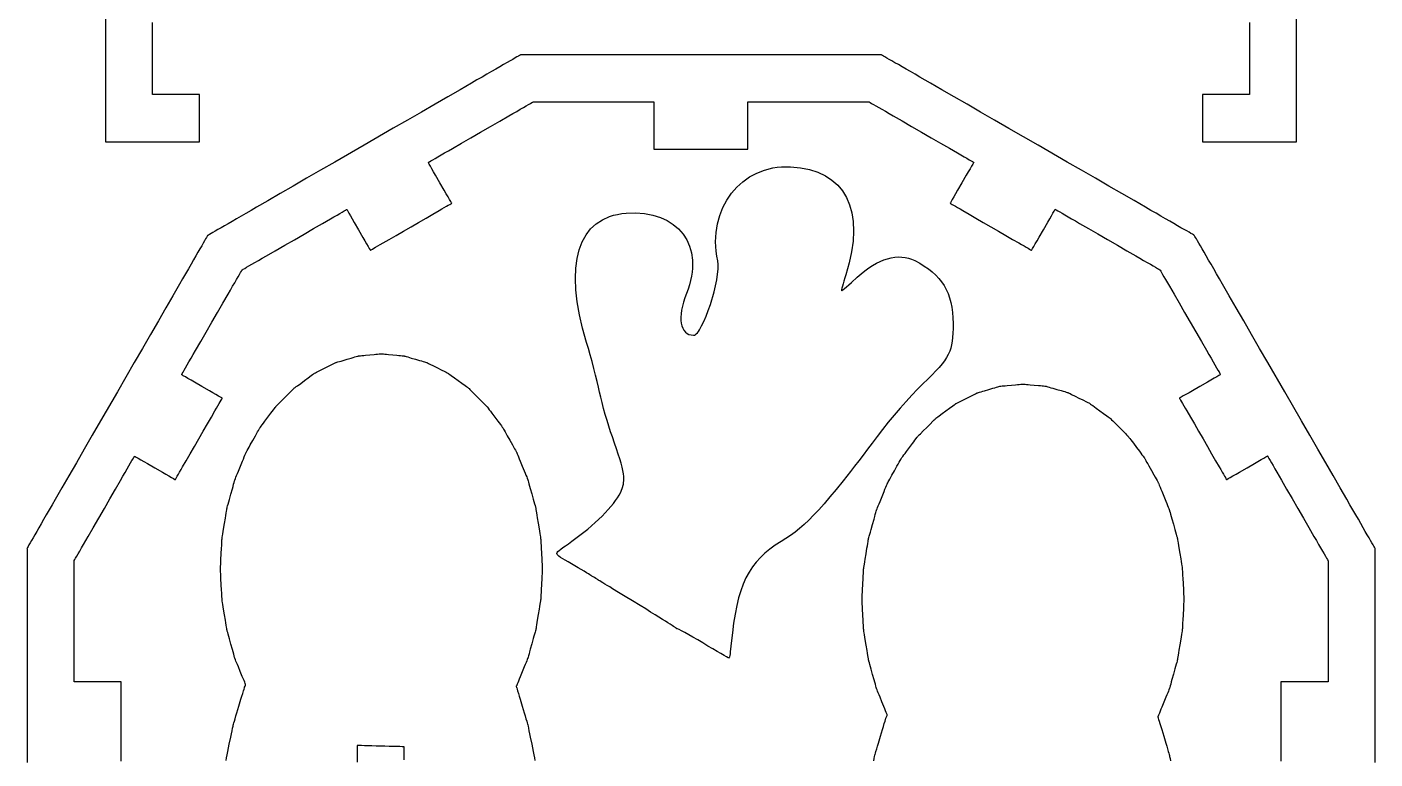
# Model space of a CAD drawing. Header units: millimetres. Extents: x 211 to 654, y 153 to 425.
# Drawn here: x 574.1 to 653.8, y 303.5 to 346.8 of the extents above; entities that cross this region are included whole.
import ezdxf

# ---------------------------------------------------------------- set-up
doc = ezdxf.new("R2010")
doc.units = ezdxf.units.MM
doc.layers.get('0').update_dxf_attribs({"linetype": 'CONTINUOUS', "true_color": 0xffffff})

msp = doc.modelspace()

# ---------------------------------------------------------------- linework, layer by layer
at = {"linetype": 'CONTINUOUS', "true_color": 0xffffff}
for points in [[(578.757, 347.277), (578.757, 346.692), (578.757, 346.145), (578.757, 345.89), (578.757, 345.652), (578.757, 345.435), (578.757, 345.237), (578.757, 345.065), (578.757, 344.917), (578.757, 344.8), (578.757, 344.712), (578.757, 344.657), (578.757, 344.64), (578.757, 344.62), (578.757, 344.56), (578.757, 344.47), (578.757, 344.35), (578.757, 344.21), (578.757, 344.055), (578.757, 343.712), (578.757, 343.372), (578.757, 343.217), (578.757, 343.077), (578.757, 342.957), (578.757, 342.867), (578.757, 342.807), (578.757, 342.787), (578.757, 342.78), (578.757, 342.755), (578.757, 342.667), (578.757, 342.53), (578.757, 342.352), (578.757, 342.142), (578.757, 341.907), (578.757, 341.655), (578.757, 341.395), (578.757, 341.137), (578.757, 340.885), (578.757, 340.65), (578.757, 340.44), (578.757, 340.262), (578.757, 340.125), (578.757, 340.035), (578.757, 340.012), (578.757, 340.005), (578.772, 340.005), (578.82, 340.005), (578.895, 340.005), (578.997, 340.005), (579.122, 340.005), (579.27, 340.005), (579.44, 340.005), (579.627, 340.005), (579.83, 340.005), (580.047, 340.005), (580.517, 340.005), (581.02, 340.005), (581.537, 340.005), (582.055, 340.005), (582.557, 340.005), (583.027, 340.005), (583.245, 340.005), (583.45, 340.005), (583.635, 340.005), (583.805, 340.005), (583.952, 340.005), (584.077, 340.005), (584.18, 340.005), (584.255, 340.005), (584.302, 340.005), (584.317, 340.005), (584.317, 340.012), (584.317, 340.035), (584.317, 340.125), (584.317, 340.262), (584.317, 340.44), (584.317, 340.65), (584.317, 340.885), (584.317, 341.137), (584.317, 341.395), (584.317, 341.655), (584.317, 341.907), (584.317, 342.142), (584.317, 342.352), (584.317, 342.53), (584.317, 342.667), (584.317, 342.755), (584.317, 342.78), (584.317, 342.787), (584.31, 342.787), (584.287, 342.787), (584.197, 342.787), (584.06, 342.787), (583.882, 342.787), (583.672, 342.787), (583.437, 342.787), (583.187, 342.787), (582.927, 342.787), (582.667, 342.787), (582.417, 342.787), (582.182, 342.787), (581.972, 342.787), (581.795, 342.787), (581.657, 342.787), (581.567, 342.787), (581.545, 342.787), (581.537, 342.787), (581.537, 342.802), (581.537, 342.85), (581.537, 342.925), (581.537, 343.027), (581.537, 343.152), (581.537, 343.3), (581.537, 343.47), (581.537, 343.657), (581.537, 343.86), (581.537, 344.077), (581.537, 344.547), (581.537, 345.05), (581.537, 345.567), (581.537, 346.085), (581.537, 346.587), (581.537, 347.057)], [(646.402, 347.057), (646.402, 346.587), (646.402, 346.085), (646.402, 345.567), (646.402, 345.05), (646.402, 344.547), (646.402, 344.077), (646.402, 343.86), (646.402, 343.657), (646.402, 343.47), (646.402, 343.3), (646.402, 343.152), (646.402, 343.027), (646.402, 342.925), (646.402, 342.85), (646.402, 342.802), (646.402, 342.787), (646.395, 342.787), (646.372, 342.787), (646.282, 342.787), (646.145, 342.787), (645.967, 342.787), (645.757, 342.787), (645.522, 342.787), (645.272, 342.787), (645.012, 342.787), (644.752, 342.787), (644.502, 342.787), (644.267, 342.787), (644.057, 342.787), (643.88, 342.787), (643.742, 342.787), (643.652, 342.787), (643.63, 342.787), (643.622, 342.787), (643.622, 342.78), (643.622, 342.755), (643.622, 342.667), (643.622, 342.53), (643.622, 342.352), (643.622, 342.142), (643.622, 341.907), (643.622, 341.655), (643.622, 341.395), (643.622, 341.137), (643.622, 340.885), (643.622, 340.65), (643.622, 340.44), (643.622, 340.262), (643.622, 340.125), (643.622, 340.035), (643.622, 340.012), (643.622, 340.005), (643.637, 340.005), (643.685, 340.005), (643.76, 340.005), (643.862, 340.005), (643.987, 340.005), (644.135, 340.005), (644.305, 340.005), (644.492, 340.005), (644.695, 340.005), (644.912, 340.005), (645.382, 340.005), (645.885, 340.005), (646.402, 340.005), (646.92, 340.005), (647.422, 340.005), (647.892, 340.005), (648.11, 340.005), (648.315, 340.005), (648.5, 340.005), (648.67, 340.005), (648.817, 340.005), (648.942, 340.005), (649.045, 340.005), (649.12, 340.005), (649.167, 340.005), (649.182, 340.005), (649.182, 340.005), (649.182, 340.025), (649.182, 340.085), (649.182, 340.175), (649.182, 340.295), (649.182, 340.435), (649.182, 340.592), (649.182, 340.932), (649.182, 341.272), (649.182, 341.43), (649.182, 341.57), (649.182, 341.69), (649.182, 341.78), (649.182, 341.84), (649.182, 341.86), (649.182, 341.887), (649.182, 341.965), (649.182, 342.09), (649.182, 342.257), (649.182, 342.467), (649.182, 342.715), (649.182, 342.997), (649.182, 343.307), (649.182, 343.647), (649.182, 344.01), (649.182, 344.392), (649.182, 344.792), (649.182, 345.63), (649.182, 346.492), (649.182, 347.357)], [(653.825, 303.3), (653.825, 304.292), (653.825, 305.292), (653.825, 306.29), (653.825, 307.282), (653.825, 308.257), (653.825, 309.21), (653.825, 310.132), (653.825, 311.015), (653.825, 311.85), (653.825, 312.247), (653.825, 312.63), (653.825, 312.995), (653.825, 313.347), (653.825, 313.68), (653.825, 313.995), (653.825, 314.287), (653.825, 314.562), (653.825, 314.815), (653.825, 315.045), (653.825, 315.252), (653.825, 315.435), (653.825, 315.592), (653.825, 315.722), (653.825, 315.825), (653.825, 315.9), (653.825, 315.945), (653.825, 315.96), (653.817, 315.982), (653.795, 316.022), (653.757, 316.087), (653.705, 316.177), (653.64, 316.29), (653.56, 316.427), (653.47, 316.585), (653.365, 316.765), (653.25, 316.965), (653.125, 317.182), (652.987, 317.42), (652.84, 317.677), (652.682, 317.95), (652.515, 318.237), (652.34, 318.542), (652.157, 318.86), (651.765, 319.535), (651.347, 320.26), (650.907, 321.022), (650.445, 321.82), (649.97, 322.645), (649.482, 323.492), (648.485, 325.215), (647.49, 326.94), (647, 327.785), (646.525, 328.61), (646.062, 329.41), (645.622, 330.172), (645.202, 330.897), (644.812, 331.572), (644.627, 331.89), (644.452, 332.195), (644.285, 332.482), (644.127, 332.755), (643.98, 333.01), (643.842, 333.247), (643.717, 333.467), (643.6, 333.667), (643.497, 333.845), (643.405, 334.005), (643.327, 334.14), (643.26, 334.252), (643.207, 334.342), (643.17, 334.407), (643.147, 334.447), (643.14, 334.46), (643.135, 334.47), (643.095, 334.492), (643.03, 334.53), (642.94, 334.582), (642.827, 334.647), (642.69, 334.727), (642.532, 334.817), (642.352, 334.922), (642.152, 335.037), (641.935, 335.162), (641.697, 335.3), (641.44, 335.447), (641.167, 335.605), (640.88, 335.772), (640.575, 335.947), (640.257, 336.13), (639.582, 336.52), (638.857, 336.94), (638.095, 337.38), (637.295, 337.84), (636.47, 338.317), (635.625, 338.805), (633.9, 339.8), (632.175, 340.795), (631.33, 341.285), (630.502, 341.76), (629.705, 342.22), (628.94, 342.662), (628.215, 343.08), (627.54, 343.47), (627.22, 343.652), (626.917, 343.827), (626.627, 343.995), (626.355, 344.152), (626.1, 344.3), (625.862, 344.437), (625.642, 344.562), (625.442, 344.677), (625.262, 344.78), (625.102, 344.872), (624.967, 344.95), (624.852, 345.015), (624.762, 345.067), (624.697, 345.105), (624.657, 345.127), (624.642, 345.135), (624.64, 345.14), (624.592, 345.14), (624.517, 345.14), (624.415, 345.14), (624.285, 345.14), (624.127, 345.14), (623.945, 345.14), (623.737, 345.14), (623.507, 345.14), (623.255, 345.14), (622.98, 345.14), (622.685, 345.14), (622.37, 345.14), (622.037, 345.14), (621.685, 345.14), (621.317, 345.14), (620.935, 345.14), (620.537, 345.14), (619.702, 345.14), (618.82, 345.14), (617.897, 345.14), (616.945, 345.14), (615.97, 345.14), (614.977, 345.14), (613.977, 345.14), (612.977, 345.14), (611.985, 345.14), (611.01, 345.14), (610.055, 345.14), (609.135, 345.14), (608.252, 345.14), (607.415, 345.14), (607.017, 345.14), (606.635, 345.14), (606.267, 345.14), (605.917, 345.14), (605.582, 345.14), (605.27, 345.14), (604.975, 345.14), (604.7, 345.14), (604.445, 345.14), (604.215, 345.14), (604.007, 345.14), (603.825, 345.14), (603.667, 345.14), (603.537, 345.14), (603.432, 345.14), (603.357, 345.14), (603.312, 345.14), (603.297, 345.14), (603.287, 345.132), (603.247, 345.11), (603.182, 345.072), (603.092, 345.02), (602.98, 344.955), (602.842, 344.875), (602.685, 344.785), (602.505, 344.68), (602.305, 344.565), (602.087, 344.44), (601.85, 344.302), (601.592, 344.155), (601.32, 343.997), (601.032, 343.83), (600.727, 343.655), (600.41, 343.472), (599.735, 343.08), (599.01, 342.662), (598.247, 342.222), (597.447, 341.76), (596.622, 341.285), (595.777, 340.797), (594.052, 339.8), (592.327, 338.805), (591.482, 338.315), (590.655, 337.84), (589.857, 337.377), (589.092, 336.937), (588.367, 336.517), (587.692, 336.127), (587.372, 335.942), (587.07, 335.767), (586.78, 335.6), (586.507, 335.442), (586.252, 335.295), (586.015, 335.157), (585.795, 335.032), (585.595, 334.915), (585.415, 334.812), (585.255, 334.72), (585.12, 334.642), (585.005, 334.575), (584.915, 334.522), (584.85, 334.485), (584.81, 334.462), (584.795, 334.455), (584.8, 334.45), (584.777, 334.41), (584.74, 334.345), (584.687, 334.255), (584.622, 334.142), (584.542, 334.005), (584.452, 333.847), (584.347, 333.667), (584.232, 333.467), (584.107, 333.25), (583.97, 333.012), (583.822, 332.755), (583.665, 332.482), (583.497, 332.195), (583.322, 331.89), (583.14, 331.572), (582.747, 330.897), (582.33, 330.172), (581.89, 329.41), (581.427, 328.61), (580.952, 327.785), (580.465, 326.94), (579.467, 325.215), (578.472, 323.49), (577.982, 322.645), (577.507, 321.817), (577.045, 321.02), (576.605, 320.255), (576.185, 319.53), (575.795, 318.855), (575.61, 318.535), (575.435, 318.232), (575.267, 317.942), (575.11, 317.67), (574.962, 317.415), (574.825, 317.177), (574.7, 316.957), (574.582, 316.757), (574.48, 316.577), (574.387, 316.417), (574.31, 316.282), (574.242, 316.167), (574.19, 316.077), (574.152, 316.012), (574.13, 315.972), (574.122, 315.957), (574.13, 315.955), (574.13, 315.907), (574.13, 315.832), (574.13, 315.73), (574.13, 315.6), (574.13, 315.442), (574.13, 315.26), (574.13, 315.052), (574.13, 314.822), (574.13, 314.57), (574.13, 314.295), (574.13, 314), (574.13, 313.685), (574.13, 313.352), (574.13, 313), (574.13, 312.632), (574.13, 312.25), (574.13, 311.852), (574.13, 311.017), (574.13, 310.135), (574.13, 309.212), (574.13, 308.26), (574.13, 307.285), (574.13, 306.292), (574.13, 305.292), (574.13, 304.292), (574.13, 303.3)], [(579.69, 303.382), (579.69, 303.585), (579.69, 303.802), (579.69, 304.272), (579.69, 304.775), (579.69, 305.292), (579.69, 305.81), (579.69, 306.312), (579.69, 306.782), (579.69, 307), (579.69, 307.205), (579.69, 307.39), (579.69, 307.56), (579.69, 307.707), (579.69, 307.832), (579.69, 307.935), (579.69, 308.01), (579.69, 308.057), (579.69, 308.072), (579.682, 308.072), (579.66, 308.072), (579.57, 308.072), (579.432, 308.072), (579.255, 308.072), (579.045, 308.072), (578.81, 308.072), (578.56, 308.072), (578.3, 308.072), (578.04, 308.072), (577.79, 308.072), (577.555, 308.072), (577.345, 308.072), (577.167, 308.072), (577.03, 308.072), (576.94, 308.072), (576.917, 308.072), (576.91, 308.072), (576.91, 308.092), (576.91, 308.152), (576.91, 308.25), (576.91, 308.38), (576.91, 308.542), (576.91, 308.732), (576.91, 308.95), (576.91, 309.19), (576.91, 309.452), (576.91, 309.732), (576.91, 310.027), (576.91, 310.335), (576.91, 310.982), (576.91, 311.647), (576.91, 312.315), (576.91, 312.962), (576.91, 313.27), (576.91, 313.565), (576.91, 313.845), (576.91, 314.107), (576.91, 314.347), (576.91, 314.565), (576.91, 314.755), (576.91, 314.917), (576.91, 315.047), (576.91, 315.145), (576.91, 315.205), (576.91, 315.225), (576.92, 315.242), (576.95, 315.295), (576.997, 315.377), (577.062, 315.49), (577.145, 315.63), (577.24, 315.795), (577.347, 315.985), (577.467, 316.192), (577.6, 316.417), (577.74, 316.66), (578.04, 317.182), (578.365, 317.742), (578.697, 318.32), (579.03, 318.897), (579.355, 319.457), (579.655, 319.98), (579.795, 320.222), (579.927, 320.447), (580.047, 320.655), (580.155, 320.842), (580.25, 321.01), (580.332, 321.15), (580.397, 321.262), (580.445, 321.345), (580.475, 321.397), (580.485, 321.415), (580.512, 321.4), (580.587, 321.355), (580.707, 321.287), (580.86, 321.197), (581.042, 321.092), (581.247, 320.975), (581.687, 320.72), (582.13, 320.465), (582.335, 320.347), (582.517, 320.242), (582.67, 320.152), (582.79, 320.085), (582.865, 320.04), (582.892, 320.025), (582.9, 320.04), (582.922, 320.08), (582.96, 320.145), (583.012, 320.232), (583.075, 320.34), (583.15, 320.47), (583.232, 320.615), (583.327, 320.777), (583.537, 321.142), (583.772, 321.547), (584.022, 321.982), (584.282, 322.432), (584.542, 322.882), (584.792, 323.317), (585.027, 323.722), (585.237, 324.087), (585.332, 324.25), (585.415, 324.395), (585.49, 324.525), (585.552, 324.632), (585.602, 324.72), (585.64, 324.785), (585.665, 324.825), (585.672, 324.84), (585.645, 324.855), (585.57, 324.9), (585.45, 324.967), (585.297, 325.057), (585.115, 325.162), (584.91, 325.28), (584.467, 325.535), (584.027, 325.79), (583.822, 325.907), (583.64, 326.012), (583.487, 326.102), (583.367, 326.17), (583.292, 326.215), (583.265, 326.23), (583.275, 326.247), (583.305, 326.3), (583.352, 326.382), (583.417, 326.497), (583.5, 326.637), (583.595, 326.802), (583.702, 326.99), (583.825, 327.197), (583.955, 327.425), (584.095, 327.667), (584.397, 328.19), (584.72, 328.75), (585.052, 329.327), (585.387, 329.907), (585.71, 330.467), (586.012, 330.99), (586.152, 331.232), (586.282, 331.46), (586.405, 331.667), (586.512, 331.855), (586.607, 332.02), (586.687, 332.16), (586.755, 332.275), (586.802, 332.357), (586.832, 332.41), (586.842, 332.427), (586.86, 332.437), (586.912, 332.467), (586.995, 332.515), (587.107, 332.58), (587.247, 332.662), (587.412, 332.757), (587.6, 332.865), (587.81, 332.985), (588.035, 333.117), (588.277, 333.255), (588.8, 333.557), (589.36, 333.88), (589.935, 334.212), (590.512, 334.547), (591.072, 334.87), (591.595, 335.172), (591.837, 335.31), (592.062, 335.442), (592.272, 335.562), (592.46, 335.67), (592.625, 335.765), (592.765, 335.847), (592.877, 335.912), (592.96, 335.96), (593.012, 335.99), (593.03, 336), (593.045, 335.972), (593.09, 335.897), (593.157, 335.777), (593.247, 335.622), (593.352, 335.44), (593.47, 335.237), (593.725, 334.792), (593.982, 334.35), (594.1, 334.147), (594.205, 333.965), (594.295, 333.81), (594.362, 333.69), (594.407, 333.615), (594.422, 333.587), (594.437, 333.595), (594.477, 333.617), (594.542, 333.655), (594.63, 333.707), (594.737, 333.77), (594.867, 333.845), (595.012, 333.927), (595.175, 334.022), (595.54, 334.232), (595.945, 334.467), (596.38, 334.717), (596.83, 334.977), (597.28, 335.237), (597.715, 335.487), (598.12, 335.722), (598.485, 335.932), (598.647, 336.027), (598.792, 336.11), (598.922, 336.185), (599.03, 336.247), (599.117, 336.297), (599.182, 336.335), (599.222, 336.36), (599.237, 336.367), (599.222, 336.395), (599.177, 336.47), (599.11, 336.59), (599.02, 336.745), (598.915, 336.927), (598.797, 337.13), (598.54, 337.572), (598.285, 338.017), (598.167, 338.22), (598.062, 338.402), (597.972, 338.557), (597.905, 338.677), (597.86, 338.752), (597.845, 338.78), (597.862, 338.79), (597.915, 338.82), (597.997, 338.867), (598.112, 338.935), (598.252, 339.015), (598.417, 339.11), (598.605, 339.22), (598.815, 339.34), (599.04, 339.47), (599.282, 339.61), (599.807, 339.912), (600.367, 340.235), (600.945, 340.57), (601.522, 340.905), (602.082, 341.227), (602.607, 341.53), (602.85, 341.67), (603.077, 341.8), (603.285, 341.92), (603.472, 342.03), (603.637, 342.125), (603.777, 342.205), (603.892, 342.272), (603.975, 342.32), (604.027, 342.35), (604.045, 342.36), (604.065, 342.36), (604.125, 342.36), (604.222, 342.36), (604.352, 342.36), (604.515, 342.36), (604.705, 342.36), (604.92, 342.36), (605.162, 342.36), (605.422, 342.36), (605.702, 342.36), (605.997, 342.36), (606.305, 342.36), (606.95, 342.36), (607.617, 342.36), (608.285, 342.36), (608.93, 342.36), (609.237, 342.36), (609.532, 342.36), (609.812, 342.36), (610.072, 342.36), (610.315, 342.36), (610.53, 342.36), (610.72, 342.36), (610.882, 342.36), (611.012, 342.36), (611.11, 342.36), (611.17, 342.36), (611.19, 342.36), (611.19, 342.352), (611.19, 342.327), (611.19, 342.24), (611.19, 342.102), (611.19, 341.925), (611.19, 341.712), (611.19, 341.477), (611.19, 341.225), (611.19, 340.965), (611.19, 340.705), (611.19, 340.452), (611.19, 340.217), (611.19, 340.005), (611.19, 339.827), (611.19, 339.69), (611.19, 339.602), (611.19, 339.577), (611.19, 339.57), (611.205, 339.57), (611.252, 339.57), (611.327, 339.57), (611.43, 339.57), (611.555, 339.57), (611.702, 339.57), (611.872, 339.57), (612.06, 339.57), (612.262, 339.57), (612.48, 339.57), (612.95, 339.57), (613.452, 339.57), (613.97, 339.57), (614.487, 339.57), (614.99, 339.57), (615.46, 339.57), (615.677, 339.57), (615.882, 339.57), (616.067, 339.57), (616.237, 339.57), (616.385, 339.57), (616.51, 339.57), (616.612, 339.57), (616.687, 339.57), (616.735, 339.57), (616.75, 339.57), (616.75, 339.577), (616.75, 339.602), (616.75, 339.69), (616.75, 339.827), (616.75, 340.005), (616.75, 340.217), (616.75, 340.452), (616.75, 340.705), (616.75, 340.965), (616.75, 341.225), (616.75, 341.477), (616.75, 341.712), (616.75, 341.925), (616.75, 342.102), (616.75, 342.24), (616.75, 342.327), (616.75, 342.352), (616.75, 342.36), (616.77, 342.36), (616.83, 342.36), (616.927, 342.36), (617.057, 342.36), (617.22, 342.36), (617.41, 342.36), (617.627, 342.36), (617.87, 342.36), (618.13, 342.36), (618.41, 342.36), (618.707, 342.36), (619.015, 342.36), (619.662, 342.36), (620.33, 342.36), (620.997, 342.36), (621.645, 342.36), (621.952, 342.36), (622.25, 342.36), (622.53, 342.36), (622.792, 342.36), (623.032, 342.36), (623.25, 342.36), (623.44, 342.36), (623.602, 342.36), (623.732, 342.36), (623.83, 342.36), (623.89, 342.36), (623.91, 342.36), (623.927, 342.35), (623.98, 342.32), (624.062, 342.272), (624.175, 342.207), (624.315, 342.125), (624.48, 342.03), (624.667, 341.922), (624.877, 341.802), (625.102, 341.67), (625.345, 341.532), (625.867, 341.23), (626.427, 340.907), (627.002, 340.572), (627.58, 340.24), (628.14, 339.917), (628.662, 339.615), (628.905, 339.477), (629.13, 339.345), (629.34, 339.225), (629.527, 339.117), (629.692, 339.022), (629.832, 338.94), (629.945, 338.875), (630.027, 338.827), (630.08, 338.797), (630.097, 338.787), (630.082, 338.76), (630.037, 338.682), (629.97, 338.565), (629.88, 338.41), (629.775, 338.225), (629.655, 338.022), (629.4, 337.577), (629.145, 337.132), (629.025, 336.93), (628.92, 336.745), (628.83, 336.59), (628.762, 336.472), (628.717, 336.395), (628.702, 336.367), (628.717, 336.36), (628.757, 336.337), (628.822, 336.3), (628.91, 336.247), (629.017, 336.185), (629.147, 336.11), (629.292, 336.027), (629.455, 335.932), (629.82, 335.722), (630.225, 335.487), (630.66, 335.237), (631.11, 334.977), (631.56, 334.717), (631.995, 334.467), (632.4, 334.232), (632.765, 334.022), (632.927, 333.927), (633.072, 333.845), (633.202, 333.77), (633.31, 333.707), (633.397, 333.655), (633.462, 333.617), (633.502, 333.595), (633.517, 333.587), (633.532, 333.615), (633.577, 333.692), (633.645, 333.81), (633.735, 333.965), (633.84, 334.15), (633.96, 334.352), (634.215, 334.797), (634.47, 335.242), (634.59, 335.445), (634.695, 335.63), (634.785, 335.785), (634.852, 335.902), (634.897, 335.98), (634.912, 336.007), (634.93, 335.997), (634.982, 335.967), (635.065, 335.92), (635.18, 335.852), (635.32, 335.772), (635.485, 335.677), (635.672, 335.567), (635.882, 335.447), (636.107, 335.317), (636.35, 335.177), (636.875, 334.875), (637.435, 334.552), (638.012, 334.217), (638.59, 333.882), (639.15, 333.56), (639.675, 333.257), (639.917, 333.117), (640.145, 332.987), (640.352, 332.867), (640.54, 332.757), (640.705, 332.662), (640.845, 332.582), (640.96, 332.515), (641.042, 332.467), (641.095, 332.437), (641.112, 332.427), (641.122, 332.41), (641.152, 332.357), (641.2, 332.275), (641.265, 332.162), (641.347, 332.022), (641.442, 331.857), (641.55, 331.667), (641.67, 331.46), (641.802, 331.235), (641.942, 330.992), (642.242, 330.47), (642.567, 329.91), (642.9, 329.332), (643.232, 328.755), (643.557, 328.195), (643.857, 327.672), (643.997, 327.43), (644.13, 327.205), (644.25, 326.997), (644.357, 326.81), (644.452, 326.642), (644.535, 326.502), (644.6, 326.39), (644.647, 326.307), (644.677, 326.255), (644.687, 326.237), (644.66, 326.222), (644.582, 326.177), (644.465, 326.107), (644.31, 326.02), (644.125, 325.912), (643.92, 325.795), (643.475, 325.537), (643.032, 325.282), (642.827, 325.165), (642.642, 325.057), (642.487, 324.97), (642.37, 324.9), (642.292, 324.855), (642.265, 324.84), (642.272, 324.825), (642.295, 324.785), (642.332, 324.72), (642.385, 324.632), (642.447, 324.525), (642.522, 324.395), (642.605, 324.25), (642.7, 324.087), (642.91, 323.722), (643.145, 323.317), (643.395, 322.882), (643.655, 322.432), (643.915, 321.982), (644.165, 321.547), (644.4, 321.142), (644.61, 320.777), (644.705, 320.615), (644.787, 320.47), (644.862, 320.34), (644.925, 320.232), (644.975, 320.145), (645.012, 320.08), (645.037, 320.04), (645.045, 320.025), (645.072, 320.04), (645.15, 320.085), (645.267, 320.155), (645.422, 320.242), (645.607, 320.35), (645.812, 320.467), (646.255, 320.722), (646.7, 320.98), (646.905, 321.097), (647.09, 321.205), (647.245, 321.292), (647.362, 321.362), (647.44, 321.407), (647.467, 321.422), (647.477, 321.405), (647.507, 321.352), (647.555, 321.27), (647.62, 321.155), (647.702, 321.015), (647.797, 320.85), (647.905, 320.662), (648.027, 320.455), (648.157, 320.227), (648.297, 319.985), (648.6, 319.462), (648.922, 318.902), (649.255, 318.325), (649.59, 317.745), (649.912, 317.185), (650.215, 316.662), (650.355, 316.42), (650.485, 316.192), (650.607, 315.985), (650.715, 315.797), (650.81, 315.632), (650.89, 315.492), (650.957, 315.377), (651.005, 315.295), (651.035, 315.242), (651.045, 315.225), (651.045, 315.205), (651.045, 315.145), (651.045, 315.047), (651.045, 314.917), (651.045, 314.755), (651.045, 314.565), (651.045, 314.347), (651.045, 314.107), (651.045, 313.845), (651.045, 313.565), (651.045, 313.27), (651.045, 312.962), (651.045, 312.315), (651.045, 311.65), (651.045, 310.982), (651.045, 310.335), (651.045, 310.027), (651.045, 309.732), (651.045, 309.452), (651.045, 309.19), (651.045, 308.95), (651.045, 308.732), (651.045, 308.542), (651.045, 308.38), (651.045, 308.25), (651.045, 308.152), (651.045, 308.092), (651.045, 308.072), (651.037, 308.072), (651.012, 308.072), (650.925, 308.072), (650.787, 308.072), (650.607, 308.072), (650.395, 308.072), (650.16, 308.072), (649.907, 308.072), (649.647, 308.072), (649.385, 308.072), (649.132, 308.072), (648.897, 308.072), (648.685, 308.072), (648.505, 308.072), (648.367, 308.072), (648.28, 308.072), (648.255, 308.072), (648.247, 308.072), (648.247, 308.057), (648.247, 308.01), (648.247, 307.935), (648.247, 307.832), (648.247, 307.707), (648.247, 307.56), (648.247, 307.39), (648.247, 307.205), (648.247, 307), (648.247, 306.782), (648.247, 306.312), (648.247, 305.81), (648.247, 305.292), (648.247, 304.775), (648.247, 304.272), (648.247, 303.802), (648.247, 303.585), (648.247, 303.382)], [(607.457, 314.36), (607.405, 314.392), (607.317, 314.445), (607.2, 314.517), (607.057, 314.602), (606.895, 314.702), (606.715, 314.81), (606.327, 315.04), (606.122, 315.16), (605.945, 315.26), (605.797, 315.347), (605.675, 315.422), (605.577, 315.49), (605.51, 315.547), (605.47, 315.605), (605.457, 315.657), (605.472, 315.715), (605.512, 315.775), (605.582, 315.842), (605.68, 315.917), (605.802, 316.007), (605.955, 316.112), (606.132, 316.235), (606.34, 316.377), (606.817, 316.73), (607.282, 317.102), (607.72, 317.487), (608.125, 317.872), (608.487, 318.25), (608.65, 318.432), (608.795, 318.61), (608.927, 318.78), (609.04, 318.942), (609.137, 319.095), (609.212, 319.237), (609.322, 319.497), (609.387, 319.757), (609.41, 320.042), (609.402, 320.2), (609.382, 320.372), (609.35, 320.557), (609.305, 320.765), (609.245, 320.992), (609.172, 321.247), (609.085, 321.525), (608.982, 321.835), (608.865, 322.177), (608.732, 322.555), (608.63, 322.85), (608.525, 323.175), (608.42, 323.522), (608.315, 323.88), (608.215, 324.237), (608.125, 324.582), (608.045, 324.907), (607.98, 325.197), (607.915, 325.492), (607.835, 325.835), (607.742, 326.207), (607.642, 326.6), (607.535, 327), (607.425, 327.397), (607.317, 327.777), (607.212, 328.13), (606.975, 328.975), (606.792, 329.777), (606.66, 330.535), (606.58, 331.247), (606.552, 331.912), (606.575, 332.527), (606.65, 333.095), (606.775, 333.612), (606.95, 334.077), (607.175, 334.49), (607.45, 334.847), (607.772, 335.15), (608.145, 335.395), (608.565, 335.582), (608.792, 335.655), (609.032, 335.71), (609.285, 335.752), (609.547, 335.777), (610.11, 335.79), (610.635, 335.75), (611.122, 335.66), (611.57, 335.522), (611.972, 335.34), (612.332, 335.112), (612.647, 334.847), (612.912, 334.542), (613.13, 334.202), (613.295, 333.83), (613.407, 333.427), (613.465, 332.995), (613.465, 332.535), (613.445, 332.297), (613.407, 332.052), (613.357, 331.805), (613.29, 331.55), (613.207, 331.29), (613.11, 331.027), (613.012, 330.767), (612.932, 330.517), (612.872, 330.277), (612.825, 330.05), (612.797, 329.832), (612.785, 329.63), (612.79, 329.442), (612.81, 329.267), (612.845, 329.112), (612.897, 328.972), (612.965, 328.852), (613.05, 328.752), (613.147, 328.672), (613.26, 328.612), (613.39, 328.577), (613.532, 328.565), (613.585, 328.575), (613.64, 328.602), (613.697, 328.65), (613.757, 328.712), (613.82, 328.79), (613.882, 328.885), (614.012, 329.11), (614.145, 329.382), (614.277, 329.69), (614.405, 330.027), (614.53, 330.385), (614.745, 331.125), (614.835, 331.492), (614.905, 331.845), (614.957, 332.177), (614.985, 332.477), (614.99, 332.737), (614.965, 332.952), (614.91, 333.242), (614.872, 333.527), (614.85, 333.81), (614.84, 334.087), (614.865, 334.63), (614.945, 335.152), (615.08, 335.647), (615.262, 336.115), (615.492, 336.552), (615.77, 336.955), (616.087, 337.32), (616.442, 337.642), (616.837, 337.92), (617.267, 338.15), (617.727, 338.327), (618.217, 338.452), (618.47, 338.492), (618.732, 338.517), (619, 338.527), (619.272, 338.522), (619.857, 338.465), (620.395, 338.357), (620.885, 338.2), (621.325, 337.992), (621.715, 337.737), (622.055, 337.437), (622.342, 337.092), (622.577, 336.702), (622.762, 336.267), (622.892, 335.795), (622.97, 335.28), (622.995, 334.725), (622.962, 334.132), (622.877, 333.502), (622.735, 332.837), (622.535, 332.137), (622.475, 331.947), (622.42, 331.767), (622.375, 331.607), (622.335, 331.465), (622.305, 331.347), (622.285, 331.26), (622.277, 331.205), (622.28, 331.185), (622.307, 331.202), (622.367, 331.25), (622.457, 331.325), (622.572, 331.422), (622.71, 331.542), (622.865, 331.68), (623.21, 331.995), (623.437, 332.195), (623.665, 332.377), (623.892, 332.54), (624.12, 332.687), (624.345, 332.815), (624.57, 332.922), (624.79, 333.015), (625.01, 333.087), (625.225, 333.14), (625.437, 333.175), (625.645, 333.19), (625.85, 333.185), (626.047, 333.162), (626.24, 333.12), (626.427, 333.06), (626.61, 332.977), (626.902, 332.817), (627.175, 332.655), (627.422, 332.482), (627.647, 332.305), (627.852, 332.12), (628.037, 331.922), (628.202, 331.717), (628.347, 331.502), (628.472, 331.272), (628.58, 331.03), (628.67, 330.775), (628.742, 330.505), (628.8, 330.217), (628.84, 329.915), (628.865, 329.592), (628.875, 329.252), (628.875, 328.955), (628.867, 328.685), (628.852, 328.437), (628.827, 328.212), (628.792, 328), (628.742, 327.802), (628.677, 327.612), (628.595, 327.427), (628.495, 327.242), (628.372, 327.057), (628.227, 326.865), (628.057, 326.662), (627.86, 326.447), (627.637, 326.212), (627.382, 325.96), (627.095, 325.68), (626.78, 325.365), (626.445, 325.017), (626.1, 324.642), (625.747, 324.245), (625.047, 323.412), (624.712, 322.992), (624.392, 322.575), (624.1, 322.187), (623.82, 321.817), (623.552, 321.467), (623.297, 321.132), (623.052, 320.812), (622.817, 320.51), (622.592, 320.222), (622.377, 319.95), (621.972, 319.447), (621.6, 318.997), (621.255, 318.592), (620.935, 318.232), (620.632, 317.912), (620.345, 317.625), (620.067, 317.367), (619.8, 317.135), (619.535, 316.922), (619.267, 316.727), (618.712, 316.37), (618.365, 316.15), (618.045, 315.92), (617.75, 315.677), (617.482, 315.422), (617.237, 315.15), (617.015, 314.857), (616.812, 314.545), (616.632, 314.21), (616.47, 313.845), (616.327, 313.452), (616.197, 313.03), (616.085, 312.572), (615.987, 312.077), (615.902, 311.542), (615.827, 310.967), (615.762, 310.347), (615.745, 310.172), (615.727, 310.007), (615.707, 309.86), (615.69, 309.73), (615.672, 309.622), (615.655, 309.542), (615.64, 309.49), (615.627, 309.472), (615.615, 309.477), (615.585, 309.49), (615.49, 309.542), (615.342, 309.625), (615.152, 309.735), (614.925, 309.867), (614.665, 310.02), (614.382, 310.185), (614.082, 310.365), (613.782, 310.542), (613.5, 310.707), (613.245, 310.855), (613.017, 310.98), (612.83, 311.082), (612.685, 311.157), (612.59, 311.2), (612.565, 311.207), (612.552, 311.207), (612.532, 311.22), (612.47, 311.262), (612.417, 311.297), (612.347, 311.342), (612.26, 311.4), (612.152, 311.47), (612.022, 311.552), (611.872, 311.65), (611.695, 311.76), (611.49, 311.887), (611.26, 312.032), (610.997, 312.195), (610.705, 312.375), (610.377, 312.575), (609.927, 312.85), (609.497, 313.11), (609.097, 313.355), (608.737, 313.575), (608.577, 313.675), (608.427, 313.765), (608.295, 313.847), (608.177, 313.92), (608.08, 313.98), (608, 314.03), (607.94, 314.067), (607.9, 314.092), (607.88, 314.105), (607.83, 314.135), (607.76, 314.177), (607.68, 314.227), (607.597, 314.275), (607.527, 314.317), (607.477, 314.347), (607.457, 314.36)], [(585.895, 303.42), (585.925, 303.57), (585.96, 303.747), (586, 303.945), (586.087, 304.372), (586.177, 304.8), (586.217, 304.997), (586.252, 305.175), (586.282, 305.325), (586.307, 305.44), (586.322, 305.515), (586.327, 305.54), (586.335, 305.565), (586.355, 305.635), (586.387, 305.742), (586.43, 305.882), (586.48, 306.047), (586.535, 306.232), (586.655, 306.632), (586.775, 307.035), (586.83, 307.22), (586.88, 307.385), (586.922, 307.525), (586.955, 307.632), (586.975, 307.702), (586.982, 307.727), (586.985, 307.735), (586.992, 307.755), (587.017, 307.815), (587.042, 307.872), (587.05, 307.892), (587.052, 307.9), (587.045, 307.917), (587.025, 307.965), (586.995, 308.042), (586.955, 308.14), (586.907, 308.257), (586.852, 308.387), (586.737, 308.67), (586.622, 308.952), (586.567, 309.082), (586.52, 309.2), (586.48, 309.297), (586.45, 309.375), (586.43, 309.422), (586.422, 309.44), (586.417, 309.46), (586.402, 309.512), (586.377, 309.597), (586.347, 309.705), (586.312, 309.835), (586.272, 309.977), (586.185, 310.29), (586.097, 310.605), (586.057, 310.747), (586.022, 310.877), (585.992, 310.985), (585.967, 311.07), (585.952, 311.122), (585.947, 311.142), (585.945, 311.162), (585.935, 311.22), (585.92, 311.307), (585.902, 311.42), (585.88, 311.555), (585.857, 311.705), (585.802, 312.03), (585.75, 312.355), (585.727, 312.505), (585.705, 312.64), (585.687, 312.752), (585.672, 312.84), (585.662, 312.897), (585.66, 312.917), (585.66, 312.937), (585.655, 312.995), (585.65, 313.085), (585.645, 313.2), (585.637, 313.337), (585.63, 313.49), (585.61, 313.822), (585.592, 314.157), (585.585, 314.31), (585.577, 314.447), (585.572, 314.562), (585.567, 314.652), (585.562, 314.71), (585.562, 314.73), (585.562, 314.75), (585.567, 314.807), (585.572, 314.897), (585.577, 315.012), (585.585, 315.15), (585.592, 315.302), (585.61, 315.635), (585.627, 315.967), (585.635, 316.12), (585.642, 316.257), (585.647, 316.372), (585.652, 316.462), (585.657, 316.52), (585.657, 316.54), (585.66, 316.56), (585.67, 316.617), (585.685, 316.705), (585.702, 316.817), (585.725, 316.952), (585.747, 317.102), (585.8, 317.427), (585.855, 317.752), (585.877, 317.902), (585.9, 318.037), (585.917, 318.15), (585.932, 318.237), (585.942, 318.295), (585.945, 318.315), (585.95, 318.335), (585.965, 318.387), (585.987, 318.472), (586.02, 318.58), (586.055, 318.71), (586.095, 318.852), (586.18, 319.165), (586.267, 319.48), (586.307, 319.622), (586.342, 319.752), (586.375, 319.86), (586.397, 319.945), (586.412, 319.997), (586.417, 320.017), (586.425, 320.035), (586.445, 320.085), (586.477, 320.165), (586.52, 320.267), (586.57, 320.387), (586.625, 320.522), (586.742, 320.815), (586.862, 321.107), (586.917, 321.242), (586.967, 321.362), (587.01, 321.465), (587.042, 321.545), (587.062, 321.595), (587.07, 321.612), (587.08, 321.63), (587.105, 321.675), (587.145, 321.747), (587.197, 321.84), (587.257, 321.95), (587.327, 322.072), (587.475, 322.34), (587.625, 322.607), (587.695, 322.73), (587.755, 322.84), (587.807, 322.932), (587.847, 323.005), (587.872, 323.05), (587.882, 323.067), (587.892, 323.082), (587.922, 323.122), (587.97, 323.185), (588.032, 323.267), (588.105, 323.365), (588.185, 323.475), (588.36, 323.71), (588.537, 323.945), (588.617, 324.055), (588.69, 324.152), (588.752, 324.235), (588.8, 324.297), (588.83, 324.337), (588.84, 324.352), (588.852, 324.365), (588.887, 324.4), (588.94, 324.452), (589.01, 324.522), (589.185, 324.697), (589.382, 324.897), (589.582, 325.097), (589.757, 325.272), (589.827, 325.342), (589.88, 325.395), (589.915, 325.43), (589.927, 325.442), (589.94, 325.452), (589.977, 325.48), (590.037, 325.522), (590.112, 325.577), (590.305, 325.717), (590.522, 325.877), (590.74, 326.037), (590.932, 326.177), (591.007, 326.232), (591.067, 326.275), (591.105, 326.302), (591.117, 326.312), (591.132, 326.32), (591.172, 326.34), (591.235, 326.37), (591.317, 326.412), (591.52, 326.512), (591.752, 326.63), (591.987, 326.747), (592.19, 326.847), (592.272, 326.89), (592.335, 326.92), (592.375, 326.94), (592.39, 326.947), (592.405, 326.952), (592.447, 326.965), (592.512, 326.982), (592.597, 327.007), (592.697, 327.037), (592.81, 327.07), (593.052, 327.14), (593.297, 327.212), (593.41, 327.245), (593.51, 327.275), (593.595, 327.3), (593.66, 327.317), (593.702, 327.33), (593.717, 327.335), (593.732, 327.337), (593.775, 327.34), (593.842, 327.347), (593.93, 327.355), (594.03, 327.365), (594.145, 327.375), (594.392, 327.4), (594.642, 327.425), (594.757, 327.435), (594.857, 327.445), (594.945, 327.452), (595.012, 327.46), (595.055, 327.462), (595.07, 327.465), (595.085, 327.462), (595.127, 327.46), (595.195, 327.452), (595.282, 327.445), (595.385, 327.435), (595.497, 327.425), (595.747, 327.4), (595.997, 327.377), (596.11, 327.367), (596.212, 327.357), (596.3, 327.35), (596.367, 327.342), (596.41, 327.34), (596.425, 327.337), (596.44, 327.332), (596.482, 327.32), (596.547, 327.302), (596.632, 327.277), (596.732, 327.247), (596.845, 327.215), (597.087, 327.145), (597.33, 327.075), (597.442, 327.042), (597.542, 327.012), (597.627, 326.987), (597.692, 326.97), (597.735, 326.957), (597.75, 326.952), (597.765, 326.945), (597.805, 326.925), (597.867, 326.895), (597.95, 326.852), (598.152, 326.752), (598.385, 326.635), (598.62, 326.517), (598.822, 326.417), (598.905, 326.375), (598.967, 326.345), (599.007, 326.325), (599.022, 326.317), (599.035, 326.307), (599.072, 326.28), (599.132, 326.237), (599.21, 326.182), (599.4, 326.042), (599.617, 325.882), (599.837, 325.725), (600.027, 325.585), (600.105, 325.53), (600.162, 325.487), (600.202, 325.46), (600.215, 325.45), (600.227, 325.437), (600.262, 325.402), (600.315, 325.35), (600.385, 325.28), (600.56, 325.105), (600.757, 324.905), (600.957, 324.705), (601.132, 324.53), (601.202, 324.46), (601.255, 324.407), (601.29, 324.372), (601.302, 324.36), (601.312, 324.345), (601.345, 324.305), (601.39, 324.242), (601.452, 324.16), (601.525, 324.062), (601.607, 323.955), (601.782, 323.717), (601.96, 323.482), (602.04, 323.375), (602.112, 323.277), (602.175, 323.195), (602.222, 323.132), (602.252, 323.092), (602.262, 323.077), (602.272, 323.06), (602.297, 323.015), (602.337, 322.942), (602.39, 322.85), (602.452, 322.74), (602.52, 322.617), (602.67, 322.35), (602.82, 322.085), (602.887, 321.962), (602.95, 321.852), (603.002, 321.76), (603.042, 321.687), (603.067, 321.642), (603.077, 321.625), (603.085, 321.607), (603.105, 321.557), (603.137, 321.477), (603.18, 321.375), (603.227, 321.255), (603.282, 321.12), (603.402, 320.827), (603.522, 320.537), (603.577, 320.402), (603.625, 320.282), (603.667, 320.18), (603.7, 320.1), (603.72, 320.05), (603.727, 320.032), (603.732, 320.012), (603.747, 319.96), (603.772, 319.875), (603.802, 319.767), (603.837, 319.637), (603.877, 319.495), (603.965, 319.18), (604.055, 318.867), (604.095, 318.725), (604.13, 318.595), (604.16, 318.487), (604.185, 318.402), (604.2, 318.35), (604.205, 318.33), (604.207, 318.31), (604.217, 318.252), (604.232, 318.165), (604.25, 318.052), (604.272, 317.917), (604.295, 317.767), (604.347, 317.442), (604.402, 317.117), (604.425, 316.967), (604.447, 316.832), (604.465, 316.72), (604.48, 316.632), (604.49, 316.575), (604.492, 316.555), (604.492, 316.535), (604.497, 316.477), (604.502, 316.387), (604.507, 316.272), (604.515, 316.135), (604.522, 315.982), (604.54, 315.65), (604.56, 315.317), (604.567, 315.165), (604.575, 315.027), (604.58, 314.912), (604.585, 314.822), (604.59, 314.765), (604.59, 314.745), (604.59, 314.725), (604.585, 314.667), (604.58, 314.577), (604.575, 314.462), (604.567, 314.325), (604.56, 314.172), (604.542, 313.837), (604.525, 313.505), (604.517, 313.352), (604.51, 313.215), (604.505, 313.1), (604.5, 313.01), (604.495, 312.952), (604.495, 312.932), (604.492, 312.912), (604.482, 312.855), (604.467, 312.767), (604.45, 312.655), (604.427, 312.52), (604.405, 312.37), (604.35, 312.045), (604.297, 311.72), (604.275, 311.57), (604.252, 311.435), (604.235, 311.322), (604.22, 311.235), (604.21, 311.177), (604.207, 311.157), (604.202, 311.137), (604.187, 311.085), (604.162, 311), (604.132, 310.892), (604.097, 310.762), (604.057, 310.62), (603.97, 310.305), (603.882, 309.992), (603.842, 309.85), (603.807, 309.72), (603.777, 309.612), (603.752, 309.527), (603.737, 309.475), (603.732, 309.455), (603.725, 309.437), (603.705, 309.387), (603.672, 309.307), (603.63, 309.205), (603.582, 309.085), (603.527, 308.95), (603.407, 308.657), (603.287, 308.365), (603.232, 308.23), (603.185, 308.11), (603.142, 308.007), (603.11, 307.927), (603.09, 307.877), (603.082, 307.86), (603.077, 307.85), (603.065, 307.827), (603.05, 307.802), (603.045, 307.792), (603.05, 307.782), (603.06, 307.76), (603.067, 307.737), (603.072, 307.727), (603.08, 307.702), (603.1, 307.632), (603.132, 307.525), (603.175, 307.385), (603.225, 307.22), (603.28, 307.035), (603.4, 306.632), (603.52, 306.232), (603.575, 306.047), (603.625, 305.882), (603.667, 305.742), (603.7, 305.635), (603.72, 305.565), (603.727, 305.54), (603.732, 305.515), (603.747, 305.44), (603.772, 305.325), (603.802, 305.175), (603.837, 304.997), (603.877, 304.8), (603.965, 304.372), (604.052, 303.945), (604.092, 303.747), (604.127, 303.57), (604.157, 303.42)], [(624.185, 303.387), (624.215, 303.537), (624.24, 303.652), (624.255, 303.727), (624.26, 303.752), (624.267, 303.777), (624.287, 303.847), (624.32, 303.955), (624.362, 304.095), (624.412, 304.26), (624.467, 304.445), (624.587, 304.845), (624.707, 305.247), (624.762, 305.432), (624.812, 305.597), (624.855, 305.737), (624.887, 305.845), (624.907, 305.915), (624.915, 305.94), (624.917, 305.947), (624.927, 305.967), (624.952, 306.027), (624.975, 306.085), (624.985, 306.105), (624.987, 306.112), (624.98, 306.13), (624.96, 306.18), (624.93, 306.255), (624.89, 306.352), (624.842, 306.47), (624.787, 306.6), (624.672, 306.882), (624.557, 307.167), (624.502, 307.297), (624.455, 307.415), (624.415, 307.512), (624.385, 307.587), (624.365, 307.637), (624.357, 307.655), (624.352, 307.675), (624.337, 307.727), (624.312, 307.812), (624.282, 307.92), (624.247, 308.05), (624.207, 308.192), (624.12, 308.505), (624.032, 308.817), (623.992, 308.96), (623.957, 309.09), (623.927, 309.197), (623.902, 309.282), (623.887, 309.335), (623.882, 309.355), (623.88, 309.375), (623.87, 309.432), (623.855, 309.52), (623.837, 309.632), (623.815, 309.767), (623.79, 309.917), (623.737, 310.242), (623.685, 310.567), (623.66, 310.717), (623.637, 310.852), (623.62, 310.965), (623.605, 311.052), (623.595, 311.11), (623.592, 311.13), (623.592, 311.15), (623.587, 311.207), (623.582, 311.297), (623.577, 311.412), (623.57, 311.55), (623.562, 311.702), (623.542, 312.035), (623.525, 312.37), (623.517, 312.522), (623.51, 312.66), (623.505, 312.775), (623.5, 312.865), (623.495, 312.922), (623.495, 312.942), (623.495, 312.962), (623.5, 313.02), (623.505, 313.11), (623.51, 313.225), (623.517, 313.362), (623.525, 313.515), (623.542, 313.847), (623.56, 314.18), (623.567, 314.332), (623.575, 314.47), (623.58, 314.585), (623.585, 314.675), (623.59, 314.732), (623.59, 314.752), (623.592, 314.772), (623.602, 314.83), (623.617, 314.917), (623.635, 315.03), (623.657, 315.165), (623.68, 315.315), (623.732, 315.64), (623.787, 315.965), (623.81, 316.115), (623.832, 316.25), (623.85, 316.362), (623.865, 316.45), (623.875, 316.507), (623.877, 316.527), (623.882, 316.547), (623.897, 316.6), (623.922, 316.685), (623.952, 316.792), (623.987, 316.922), (624.027, 317.065), (624.115, 317.377), (624.202, 317.692), (624.242, 317.835), (624.277, 317.965), (624.307, 318.072), (624.332, 318.157), (624.347, 318.21), (624.352, 318.23), (624.36, 318.247), (624.38, 318.297), (624.412, 318.377), (624.455, 318.48), (624.502, 318.6), (624.557, 318.735), (624.677, 319.027), (624.797, 319.32), (624.852, 319.455), (624.9, 319.575), (624.942, 319.677), (624.975, 319.757), (624.995, 319.807), (625.002, 319.825), (625.012, 319.842), (625.037, 319.887), (625.077, 319.96), (625.13, 320.052), (625.19, 320.162), (625.26, 320.285), (625.407, 320.552), (625.557, 320.82), (625.627, 320.942), (625.687, 321.052), (625.74, 321.145), (625.78, 321.217), (625.805, 321.262), (625.815, 321.28), (625.825, 321.295), (625.857, 321.335), (625.902, 321.397), (625.965, 321.48), (626.037, 321.577), (626.12, 321.687), (626.295, 321.922), (626.472, 322.157), (626.552, 322.267), (626.625, 322.365), (626.687, 322.447), (626.735, 322.51), (626.765, 322.55), (626.775, 322.565), (626.787, 322.577), (626.822, 322.612), (626.875, 322.665), (626.945, 322.735), (627.117, 322.91), (627.317, 323.11), (627.517, 323.31), (627.69, 323.485), (627.76, 323.555), (627.812, 323.607), (627.847, 323.642), (627.86, 323.655), (627.872, 323.665), (627.91, 323.692), (627.97, 323.735), (628.047, 323.79), (628.237, 323.93), (628.455, 324.09), (628.675, 324.25), (628.865, 324.39), (628.942, 324.445), (629, 324.487), (629.04, 324.515), (629.052, 324.525), (629.067, 324.532), (629.107, 324.552), (629.17, 324.582), (629.25, 324.625), (629.455, 324.725), (629.687, 324.842), (629.92, 324.96), (630.125, 325.06), (630.205, 325.102), (630.267, 325.132), (630.307, 325.152), (630.322, 325.16), (630.337, 325.165), (630.38, 325.177), (630.445, 325.195), (630.53, 325.22), (630.63, 325.25), (630.742, 325.282), (630.985, 325.352), (631.23, 325.425), (631.342, 325.457), (631.442, 325.487), (631.527, 325.512), (631.592, 325.53), (631.635, 325.542), (631.65, 325.547), (631.665, 325.55), (631.707, 325.552), (631.775, 325.56), (631.862, 325.567), (631.965, 325.577), (632.077, 325.587), (632.327, 325.612), (632.577, 325.637), (632.69, 325.647), (632.792, 325.657), (632.88, 325.665), (632.947, 325.672), (632.99, 325.675), (633.005, 325.677), (633.02, 325.675), (633.062, 325.672), (633.13, 325.665), (633.217, 325.657), (633.317, 325.647), (633.432, 325.637), (633.68, 325.612), (633.93, 325.59), (634.045, 325.58), (634.145, 325.57), (634.232, 325.562), (634.3, 325.555), (634.342, 325.552), (634.357, 325.55), (634.372, 325.545), (634.415, 325.532), (634.48, 325.515), (634.565, 325.49), (634.665, 325.46), (634.777, 325.427), (635.02, 325.357), (635.265, 325.287), (635.377, 325.255), (635.477, 325.225), (635.562, 325.2), (635.627, 325.182), (635.67, 325.17), (635.685, 325.165), (635.7, 325.157), (635.74, 325.137), (635.802, 325.107), (635.885, 325.065), (636.087, 324.965), (636.32, 324.847), (636.555, 324.732), (636.757, 324.632), (636.84, 324.59), (636.902, 324.56), (636.942, 324.54), (636.957, 324.532), (636.97, 324.522), (637.007, 324.495), (637.067, 324.452), (637.142, 324.397), (637.335, 324.257), (637.552, 324.097), (637.77, 323.937), (637.962, 323.797), (638.037, 323.742), (638.097, 323.7), (638.135, 323.672), (638.147, 323.662), (638.16, 323.65), (638.195, 323.615), (638.247, 323.562), (638.317, 323.492), (638.492, 323.317), (638.69, 323.117), (638.89, 322.92), (639.065, 322.745), (639.135, 322.675), (639.187, 322.622), (639.222, 322.587), (639.235, 322.575), (639.245, 322.56), (639.277, 322.52), (639.322, 322.457), (639.385, 322.375), (639.457, 322.277), (639.54, 322.17), (639.715, 321.932), (639.892, 321.697), (639.972, 321.59), (640.045, 321.492), (640.107, 321.41), (640.155, 321.347), (640.185, 321.307), (640.195, 321.292), (640.205, 321.275), (640.23, 321.23), (640.27, 321.157), (640.322, 321.065), (640.385, 320.955), (640.452, 320.832), (640.602, 320.565), (640.752, 320.297), (640.82, 320.175), (640.882, 320.065), (640.935, 319.972), (640.975, 319.9), (641, 319.855), (641.01, 319.837), (641.017, 319.82), (641.037, 319.77), (641.07, 319.69), (641.112, 319.587), (641.162, 319.467), (641.217, 319.332), (641.335, 319.04), (641.455, 318.75), (641.51, 318.615), (641.56, 318.495), (641.602, 318.392), (641.635, 318.312), (641.655, 318.262), (641.662, 318.245), (641.667, 318.225), (641.682, 318.172), (641.707, 318.087), (641.737, 317.98), (641.772, 317.85), (641.812, 317.707), (641.9, 317.392), (641.987, 317.08), (642.027, 316.937), (642.062, 316.807), (642.092, 316.7), (642.117, 316.615), (642.132, 316.562), (642.137, 316.542), (642.14, 316.522), (642.15, 316.467), (642.165, 316.38), (642.182, 316.265), (642.205, 316.132), (642.227, 315.982), (642.28, 315.655), (642.335, 315.33), (642.357, 315.18), (642.38, 315.047), (642.397, 314.932), (642.412, 314.845), (642.422, 314.79), (642.425, 314.77), (642.425, 314.75), (642.43, 314.692), (642.435, 314.602), (642.44, 314.487), (642.447, 314.35), (642.457, 314.197), (642.475, 313.862), (642.492, 313.53), (642.502, 313.377), (642.51, 313.24), (642.515, 313.125), (642.52, 313.035), (642.525, 312.977), (642.525, 312.957), (642.525, 312.937), (642.52, 312.88), (642.515, 312.79), (642.51, 312.675), (642.502, 312.537), (642.495, 312.385), (642.475, 312.05), (642.457, 311.717), (642.45, 311.565), (642.442, 311.427), (642.437, 311.312), (642.432, 311.222), (642.427, 311.165), (642.427, 311.145), (642.425, 311.125), (642.415, 311.067), (642.4, 310.98), (642.382, 310.867), (642.36, 310.732), (642.337, 310.582), (642.282, 310.257), (642.23, 309.932), (642.207, 309.782), (642.185, 309.647), (642.167, 309.535), (642.152, 309.447), (642.142, 309.39), (642.14, 309.37), (642.135, 309.35), (642.12, 309.297), (642.097, 309.212), (642.065, 309.105), (642.03, 308.975), (641.99, 308.832), (641.902, 308.517), (641.817, 308.205), (641.777, 308.062), (641.742, 307.932), (641.71, 307.825), (641.687, 307.74), (641.672, 307.687), (641.667, 307.667), (641.66, 307.65), (641.64, 307.6), (641.607, 307.52), (641.565, 307.417), (641.517, 307.297), (641.462, 307.162), (641.342, 306.87), (641.222, 306.577), (641.167, 306.442), (641.12, 306.322), (641.077, 306.22), (641.045, 306.14), (641.025, 306.09), (641.017, 306.072), (641.012, 306.062), (640.997, 306.04), (640.985, 306.015), (640.977, 306.005), (640.982, 305.995), (640.992, 305.972), (641, 305.95), (641.005, 305.94), (641.012, 305.915), (641.032, 305.845), (641.065, 305.737), (641.107, 305.597), (641.157, 305.432), (641.212, 305.247), (641.332, 304.845), (641.452, 304.445), (641.507, 304.26), (641.557, 304.095), (641.6, 303.955), (641.632, 303.847), (641.652, 303.777), (641.66, 303.752), (641.665, 303.727), (641.68, 303.652), (641.705, 303.537), (641.735, 303.387)], [(596.417, 303.457), (596.417, 303.655), (596.417, 303.825), (596.417, 303.967), (596.417, 304.077), (596.417, 304.16), (596.417, 304.207), (596.417, 304.225), (596.41, 304.23), (596.387, 304.23), (596.297, 304.232), (596.16, 304.237), (595.982, 304.24), (595.772, 304.245), (595.537, 304.252), (595.287, 304.257), (595.027, 304.265), (594.767, 304.272), (594.517, 304.277), (594.282, 304.285), (594.072, 304.29), (593.895, 304.292), (593.757, 304.297), (593.667, 304.3), (593.645, 304.3), (593.637, 304.3), (593.637, 304.282), (593.637, 304.232), (593.637, 304.152), (593.637, 304.04), (593.637, 303.9), (593.637, 303.73), (593.637, 303.532), (593.637, 303.307)]]:
    msp.add_lwpolyline(points, dxfattribs=at)

doc.saveas('drawing.dxf')
